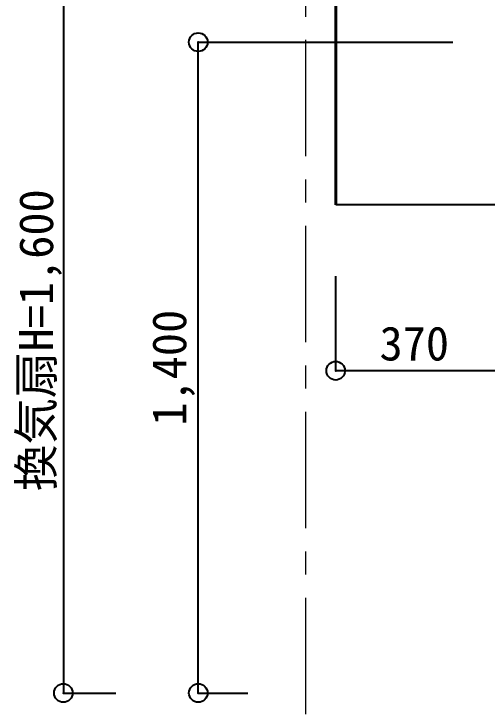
# Model space of a CAD drawing. Units: millimetres at full size, sheet at 1:50. Extents: x -31113 to 29332, y -20209 to 31249.
# Drawn here: x 10619 to 11637, y -5442 to -3936 of the extents above; entities that cross this region are included whole.
import ezdxf
from ezdxf.enums import TextEntityAlignment as Align

# ---------------------------------------------------------------- set-up
doc = ezdxf.new("R2010")
doc.units = ezdxf.units.MM
doc.header["$LTSCALE"] = 50
doc.header["$PDMODE"] = 32
doc.header["$PDSIZE"] = 40
doc.linetypes.add('CHAIN1', pattern=[8, 5, -1, 1, -1])
for name, color, linetype, lineweight in [('B-1_通り芯・通り番号', 1, 'CHAIN1', 18), ('B-3_仕上線(黄)', 3, 'Continuous', 40), ('B-F_寸法・方位', 7, 'Continuous', 25)]:
    doc.layers.add(name, color=color, linetype=linetype, lineweight=lineweight)
doc.styles.add('ＭＳ ゴシック', font='')
doc.styles.get('ＭＳ ゴシック').set_extended_font_data('MS Gothic')

msp = doc.modelspace()

# ---------------------------------------------------------------- linework, layer by layer
at = {"layer": 'B-1_通り芯・通り番号'}
msp.add_line((11246.17, -2391.96), (11246.17, -6146.71), dxfattribs=at)
msp.add_line((11246.17, -2391.96), (11246.17, -6146.71), dxfattribs=at)
at = {"layer": 'B-3_仕上線(黄)'}
msp.add_lwpolyline([(12221.17, -3333.72), (12221.17, -3425.28), (11311.17, -3425.28), (11311.17, -4346.71)], dxfattribs=at)
at = {"layer": 'B-F_寸法・方位'}
for p, q in [((10725.18, -3796.71), (10725.18, -5396.71)), ((11015.5, -5396.71), (11015.5, -3996.71)), ((11015.5, -3996.71), (11563.33, -3996.71)), ((11691.17, -4346.71), (11311.17, -4346.71)), ((10725.18, -5396.71), (10838.41, -5396.71)), ((11015.5, -5396.71), (11121.91, -5396.71))]:
    msp.add_line(p, q, dxfattribs=at)
msp.add_lwpolyline([(11681.17, -4703.47), (11311.17, -4703.47), (11311.17, -4500.25)], dxfattribs=at)
for p in [(11015.5, -3996.71), (11311.17, -4703.47), (10725.18, -5396.71), (11015.5, -5396.71)]:
    msp.add_point(p, dxfattribs=at)

# ---------------------------------------------------------------- texts
at = {"layer": 'B-F_寸法・方位', "style": 'ＭＳ ゴシック'}
for s, p in [('換気扇H=1,600', (10725.18, -4962.18)), ('1,400', (11011.63, -4821.71))]:
    msp.add_text(s, height=73.31, rotation=90, dxfattribs=at).set_placement(p, align=Align.BOTTOM_LEFT)
msp.add_text('370', height=73.31, dxfattribs=at).set_placement((11405.45, -4703.47), align=Align.BOTTOM_LEFT)

doc.saveas('drawing.dxf')
